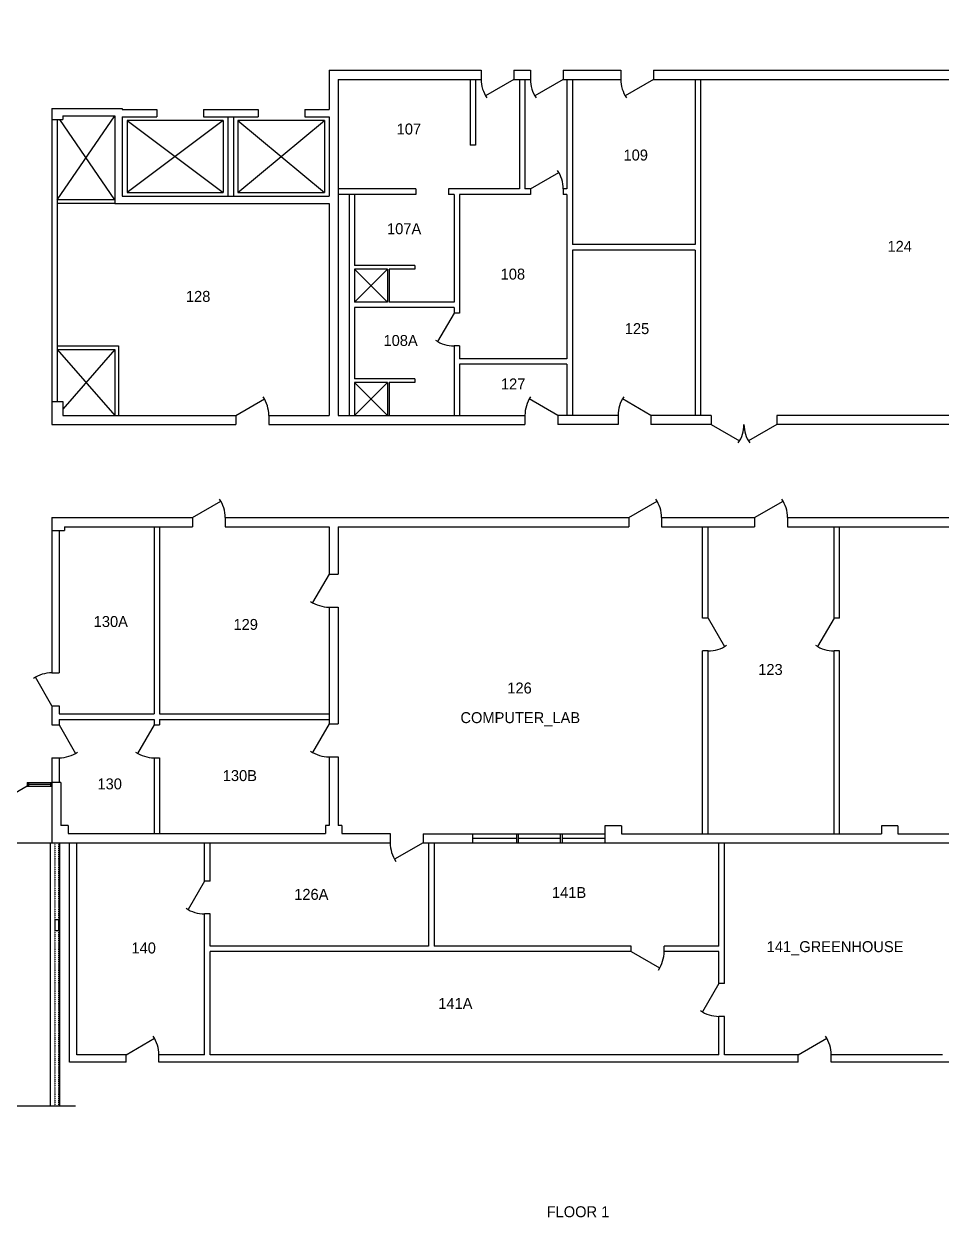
# Model space of a CAD drawing. Header units: inches. Extents: x -34849 to 37501, y -26482 to 39290.
# Drawn here: x 875 to 1881, y 9055 to 10366 of the extents above; entities that cross this region are included whole.
import ezdxf
from ezdxf.enums import TextEntityAlignment as Align

# ---------------------------------------------------------------- set-up
doc = ezdxf.new("R2010")
doc.units = ezdxf.units.IN
doc.header["$MEASUREMENT"] = 0
doc.linetypes.add('HIDDEN', pattern=[0.125, 0.0625, -0.0625])
for name, color, linetype in [('035$02DOORS', 150, 'Continuous'), ('035$02LOD', 251, 'Continuous'), ('035$02OFFICE', 7, 'Continuous'), ('035$02OUT', 7, 'Continuous'), ('035$02WAL', 7, 'Continuous'), ('035$04OFF', 7, 'Continuous')]:
    doc.layers.add(name, color=color, linetype=linetype)

# ---------------------------------------------------------------- blocks, each defined once
blk = doc.blocks.new('OFFICE')
at = {"color": 2, "linetype": 'Continuous'}
blk.add_attdef('OFFICE', text='', height=12, dxfattribs=at).set_placement((0, 0), align=Align.MIDDLE)

msp = doc.modelspace()

# ---------------------------------------------------------------- linework, layer by layer
at = {"layer": '035$02DOORS'}
for p, q in [((1412.2, 10305.1, 0), (1381, 10287.1, 0)), ((1466.2, 10305.1, 0), (1435, 10287.1, 0)), ((1565.2, 10305.1, 0), (1534, 10287.1, 0)), ((1430.2, 10185.1, 0), (1461.3, 10203.1, 0)), ((1346.6, 10049.1, 0), (1328.6, 10018, 0)), ((1107.6, 9937.1, 0), (1138.8, 9955.1, 0)), ((1460.2, 9937.1, 0), (1429, 9955.1, 0)), ((1562.2, 9937.1, 0), (1531, 9955.1, 0)), ((1628.2, 9927.1, 0), (1659.3, 9909.1, 0)), ((1700.2, 9927.1, 0), (1669, 9909.1, 0)), ((1059.9, 9825.1, 0), (1091.1, 9843.1, 0)), ((1537.9, 9825.1, 0), (1569.1, 9843.1, 0)), ((1675.9, 9825.1, 0), (1707.1, 9843.1, 0)), ((1209.6, 9763.1, 0), (1191.6, 9732, 0)), ((1624.9, 9715.1, 0), (1642.9, 9684, 0)), ((1762.9, 9715.1, 0), (1744.9, 9684, 0)), ((905.9, 9619.1, 0), (887.9, 9650.2, 0)), ((913.9, 9598.1, 0), (931.9, 9566.9, 0)), ((1017.9, 9598.1, 0), (999.9, 9566.9, 0)), ((1209.6, 9599.1, 0), (1191.6, 9568, 0)), ((879, 9531, 0), (847.9, 9513, 0)), ((1312.6, 9468.9, 0), (1281.4, 9450.9, 0)), ((1073.2, 9427.1, 0), (1055.2, 9395.9, 0)), ((1540.7, 9349.9, 0), (1571.8, 9331.9, 0)), ((1636.7, 9314.9, 0), (1618.7, 9283.7, 0)), ((987.2, 9236.9, 0), (1018.3, 9254.9, 0)), ((1723.7, 9236.9, 0), (1754.8, 9254.9, 0))]:
    msp.add_line(p, q, dxfattribs=at)
for centre, start, end in [((1412.2, 10305.1, 0), 180, 214.2232), ((1466.2, 10305.1, 0), 180, 214.2232), ((1565.2, 10305.1, 0), 180, 214.2232), ((1430.2, 10185.1, 0), 0, 34.2232), ((1346.6, 10049.1, 0), 235.7768, 270), ((1107.6, 9937.1, 0), 0, 34.2232), ((1460.2, 9937.1, 0), 145.7768, 180), ((1562.2, 9937.1, 0), 145.7768, 180), ((1628.2, 9927.1, 0), 325.7768, 0), ((1700.2, 9927.1, 0), 180, 214.2232), ((1059.9, 9825.1, 0), 0, 34.2232), ((1537.9, 9825.1, 0), 0, 34.2232), ((1675.9, 9825.1, 0), 0, 34.2232), ((1209.6, 9763.1, 0), 235.7768, 270), ((1624.9, 9715.1, 0), 270, 304.2232), ((1762.9, 9715.1, 0), 235.7768, 270), ((905.9, 9619.1, 0), 90, 124.2232), ((913.9, 9598.1, 0), 270, 304.2232), ((1017.9, 9598.1, 0), 235.7768, 270), ((1209.6, 9599.1, 0), 235.7768, 270), ((1312.6, 9468.9, 0), 180, 214.2232), ((1073.2, 9427.1, 0), 235.7768, 270), ((1540.7, 9349.9, 0), 325.7768, 0), ((1636.7, 9314.9, 0), 235.7768, 270), ((987.2, 9236.9, 0), 0, 34.2232), ((1723.7, 9236.9, 0), 0, 34.2232)]:
    msp.add_arc(centre, 36, start, end, dxfattribs=at)
at = {"layer": '035$02LOD'}
for p, q in [((911.9, 10173.1, 0), (974.9, 10265.1, 0)), ((974.9, 10173.1, 0), (914.5, 10261.1, 0)), ((988.3, 10260.1, 0), (1093.6, 10181.2, 0)), ((1093.6, 10260.1, 0), (988.3, 10181.2, 0)), ((1109.7, 10181.2, 0), (1204.8, 10260.1, 0)), ((1109.7, 10260.1, 0), (1204.8, 10181.2, 0)), ((1237.6, 10097.1, 0), (1273.6, 10061.1, 0)), ((1273.6, 10097.1, 0), (1237.6, 10061.1, 0)), ((911.9, 10009.1, 0), (974.9, 9937.1, 0)), ((974.9, 10009.1, 0), (917.9, 9943.9, 0)), ((1237.6, 9937.1, 0), (1273.6, 9973.1, 0)), ((1237.6, 9973.1, 0), (1273.6, 9937.1, 0)), ((880.5, 9535, 0), (904.5, 9535.1, 0)), ((880.5, 9533.1, 0), (904.5, 9533.1, 0)), ((880.5, 9531.1, 0), (904.5, 9531.1, 0)), ((1366.6, 9478.9, 0), (1414.9, 9478.9, 0)), ((1366.6, 9473.9, 0), (1414.9, 9473.9, 0)), ((1366.6, 9468.9, 0), (1414.9, 9468.9, 0)), ((1416.9, 9478.9, 0), (1462.9, 9478.9, 0)), ((1416.9, 9473.9, 0), (1462.9, 9473.9, 0)), ((1416.9, 9468.9, 0), (1462.9, 9468.9, 0)), ((1464.9, 9478.9, 0), (1511.9, 9478.9, 0)), ((1464.9, 9473.9, 0), (1511.9, 9473.9, 0)), ((1464.9, 9468.9, 0), (1511.9, 9468.9, 0)), ((836.5, 9180.9, 0), (931.8, 9180.9, 0))]:
    msp.add_line(p, q, dxfattribs=at)
at = {"layer": '035$02OUT'}
for p, q in [((923.9, 9487.8, 0), (915.9, 9487.8, 0)), ((923.9, 9487.8, 0), (923.9, 9479.1, 0)), ((923.9, 9479.1, 0), (1205.6, 9479.1, 0)), ((1205.6, 9487.8, 0), (1205.6, 9479.1, 0)), ((1209.6, 9487.8, 0), (1205.6, 9487.8, 0)), ((1223.6, 9487.8, 0), (1219.6, 9487.8, 0)), ((1223.6, 9487.8, 0), (1223.6, 9479.1, 0)), ((1223.6, 9479.1, 0), (1276.6, 9479.1, 0)), ((1276.6, 9479.1, 0), (1276.6, 9469.1, 0)), ((1529.9, 9487.7, 0), (1511.9, 9487.7, 0)), ((1511.9, 9487.7, 0), (1511.9, 9468.9, 0)), ((1529.9, 9487.7, 0), (1529.9, 9478.9, 0)), ((1832.9, 9487.7, 0), (1814.9, 9487.7, 0)), ((1814.9, 9487.7, 0), (1814.9, 9478.9, 0)), ((1832.9, 9487.7, 0), (1832.9, 9478.9, 0)), ((761.9, 9469, 0), (906.2, 9469, 0)), ((904.2, 9469, 0), (904.2, 9181, 0)), ((905.9, 9469.1, 0), (1276.6, 9469.1, 0)), ((914.2, 9469, 0), (914.2, 9181, 0)), ((925.2, 9228.9, 0), (925.2, 9468.9, 0)), ((933.2, 9236.9, 0), (933.2, 9468.9, 0)), ((1312.6, 9478.9, 0), (1366.6, 9478.9, 0)), ((1312.6, 9478.9, 0), (1312.6, 9468.9, 0)), ((1312.6, 9468.9, 0), (1366.6, 9468.9, 0)), ((1366.6, 9478.9, 0), (1366.6, 9468.9, 0)), ((1414.9, 9478.9, 0), (1414.9, 9468.9, 0)), ((1414.9, 9478.9, 0), (1416.9, 9478.9, 0)), ((1414.9, 9468.9, 0), (1416.9, 9468.9, 0)), ((1416.9, 9478.9, 0), (1416.9, 9468.9, 0)), ((1462.9, 9478.9, 0), (1462.9, 9468.9, 0)), ((1462.9, 9478.9, 0), (1464.9, 9478.9, 0)), ((1462.9, 9468.9, 0), (1464.9, 9468.9, 0)), ((1464.9, 9478.9, 0), (1464.9, 9468.9, 0)), ((1511.9, 9468.9, 0), (1975.9, 9468.9, 0)), ((1529.9, 9478.9, 0), (1814.9, 9478.9, 0)), ((1832.9, 9478.9, 0), (1975.9, 9478.9, 0)), ((909.2, 9385, 0), (913.2, 9385, 0)), ((909.2, 9385, 0), (909.2, 9373, 0)), ((913.2, 9385, 0), (913.2, 9373, 0)), ((909.2, 9373, 0), (913.2, 9373, 0)), ((987.2, 9236.9, 0), (933.2, 9236.9, 0)), ((987.2, 9228.9, 0), (987.2, 9236.9, 0)), ((1023.2, 9228.9, 0), (1023.2, 9236.9, 0)), ((1073.2, 9236.9, 0), (1023.2, 9236.9, 0)), ((1636.7, 9236.9, 0), (1079.2, 9236.9, 0)), ((1723.7, 9236.9, 0), (1642.7, 9236.9, 0)), ((1723.7, 9228.9, 0), (1723.7, 9236.9, 0)), ((1881.7, 9236.9, 0), (1759.7, 9236.9, 0)), ((1759.7, 9228.9, 0), (1759.7, 9236.9, 0)), ((987.2, 9228.9, 0), (925.2, 9228.9, 0)), ((1723.7, 9228.9, 0), (1023.2, 9228.9, 0)), ((2038.2, 9228.9, 0), (1759.7, 9228.9, 0))]:
    msp.add_line(p, q, dxfattribs=at)
at = {"layer": '035$02OUT', "linetype": 'HIDDEN'}
for p, q in [((909.2, 9469, 0), (909.2, 9383, 0)), ((913.2, 9469, 0), (913.2, 9383, 0)), ((909.2, 9375, 0), (909.2, 9181, 0)), ((913.2, 9375, 0), (913.2, 9181, 0))]:
    msp.add_line(p, q, dxfattribs=at)
at = {"layer": '035$02WAL'}
for p, q in [((1209.6, 10315.1, 0), (1376.2, 10315.1, 0)), ((1209.6, 10315.1, 0), (1209.6, 10272.1, 0)), ((1219.6, 10305.1, 0), (1219.6, 9937.1, 0)), ((1219.6, 10305.1, 0), (1376.2, 10305.1, 0)), ((1364.2, 10305.1, 0), (1364.2, 10233.1, 0)), ((1370.2, 10305.1, 0), (1370.2, 10233.1, 0)), ((1376.2, 10315.1, 0), (1376.2, 10305.1, 0)), ((1412.2, 10315.1, 0), (1430.2, 10315.1, 0)), ((1412.2, 10315.1, 0), (1412.2, 10305.1, 0)), ((1412.2, 10305.1, 0), (1430.2, 10305.1, 0)), ((1418.2, 10305.1, 0), (1418.2, 10185.1, 0)), ((1424.2, 10305.1, 0), (1424.2, 10185.1, 0)), ((1430.2, 10315.1, 0), (1430.2, 10305.1, 0)), ((1466.2, 10315.1, 0), (1529.2, 10315.1, 0)), ((1466.2, 10315.1, 0), (1466.2, 10305.1, 0)), ((1466.2, 10305.1, 0), (1529.2, 10305.1, 0)), ((1470.3, 10305.1, 0), (1470.3, 10185.1, 0)), ((1476.3, 10305.1, 0), (1476.3, 10124.1, 0)), ((1529.2, 10315.1, 0), (1529.2, 10305.1, 0)), ((1565.2, 10315.1, 0), (2068.9, 10315.1, 0)), ((1565.2, 10315.1, 0), (1565.2, 10305.1, 0)), ((1565.2, 10305.1, 0), (2068.9, 10305.1, 0)), ((1610.6, 10305.1, 0), (1610.6, 10124.1, 0)), ((1616.6, 10305.1, 0), (1616.6, 9937.1, 0)), ((905.9, 10273.1, 0), (982.9, 10273.1, 0)), ((905.9, 10273.1, 0), (905.9, 10261.1, 0)), ((982.9, 10273.1, 0), (982.9, 10272.1, 0)), ((982.9, 10272.1, 0), (1020.9, 10272.1, 0)), ((1020.9, 10272.1, 0), (1020.9, 10264.1, 0)), ((1071.9, 10272.1, 0), (1071.9, 10264.1, 0)), ((1071.9, 10272.1, 0), (1131.9, 10272.1, 0)), ((1131.9, 10272.1, 0), (1131.9, 10264.1, 0)), ((1182.9, 10272.1, 0), (1182.9, 10264.1, 0)), ((1182.9, 10272.1, 0), (1209.6, 10272.1, 0)), ((905.9, 10261.1, 0), (905.9, 9952.1, 0)), ((905.9, 10261.1, 0), (917.9, 10261.1, 0)), ((911.9, 10261.1, 0), (911.9, 9952.1, 0)), ((917.9, 10265.1, 0), (974.9, 10265.1, 0)), ((917.9, 10265.1, 0), (917.9, 10261.1, 0)), ((974.9, 10265.1, 0), (974.9, 10169.1, 0)), ((982.9, 10264.1, 0), (1020.9, 10264.1, 0)), ((982.9, 10264.1, 0), (982.9, 10177.1, 0)), ((1093.6, 10260.1, 0), (988.3, 10260.1, 0)), ((988.3, 10260.1, 0), (988.3, 10181.2, 0)), ((1071.9, 10264.1, 0), (1131.9, 10264.1, 0)), ((1093.6, 10260.1, 0), (1093.6, 10181.2, 0)), ((1098.9, 10264.1, 0), (1098.9, 10177.1, 0)), ((1104.9, 10264.1, 0), (1104.9, 10177.1, 0)), ((1204.8, 10260.1, 0), (1109.7, 10260.1, 0)), ((1109.7, 10260.1, 0), (1109.7, 10181.2, 0)), ((1182.9, 10264.1, 0), (1209.6, 10264.1, 0)), ((1204.8, 10260.1, 0), (1204.8, 10181.2, 0)), ((1209.6, 10264.1, 0), (1209.6, 10177.1, 0)), ((1370.2, 10233.1, 0), (1364.2, 10233.1, 0)), ((982.9, 10177.1, 0), (1209.6, 10177.1, 0)), ((988.3, 10181.2, 0), (1093.6, 10181.2, 0)), ((1109.7, 10181.2, 0), (1204.8, 10181.2, 0)), ((1304.6, 10185.1, 0), (1219.6, 10185.1, 0)), ((1304.6, 10179.1, 0), (1219.6, 10179.1, 0)), ((1231.6, 10179.1, 0), (1231.6, 9937.1, 0)), ((1237.6, 10179.1, 0), (1237.6, 10101.1, 0)), ((1304.6, 10185.1, 0), (1304.6, 10179.1, 0)), ((1418.2, 10185.1, 0), (1340.6, 10185.1, 0)), ((1340.6, 10185.1, 0), (1340.6, 10179.1, 0)), ((1346.6, 10179.1, 0), (1340.6, 10179.1, 0)), ((1346.6, 10179.1, 0), (1346.6, 10061.1, 0)), ((1430.2, 10179.1, 0), (1352.6, 10179.1, 0)), ((1352.6, 10179.1, 0), (1352.6, 10049.1, 0)), ((1430.2, 10185.1, 0), (1424.2, 10185.1, 0)), ((1430.2, 10185.1, 0), (1430.2, 10179.1, 0)), ((1466.2, 10185.1, 0), (1466.2, 10179.1, 0)), ((1470.3, 10185.1, 0), (1466.2, 10185.1, 0)), ((1470.3, 10179.1, 0), (1466.2, 10179.1, 0)), ((1470.3, 10179.1, 0), (1470.3, 9999.1, 0)), ((974.9, 10173.1, 0), (911.9, 10173.1, 0)), ((974.9, 10169.1, 0), (911.9, 10169.1, 0)), ((974.9, 10169.1, 0), (1209.6, 10169.1, 0)), ((1209.6, 10169.1, 0), (1209.6, 9937.1, 0)), ((1610.6, 10124.1, 0), (1476.3, 10124.1, 0)), ((1610.6, 10118.1, 0), (1476.3, 10118.1, 0)), ((1476.3, 10118.1, 0), (1476.3, 9937.1, 0)), ((1610.6, 10118.1, 0), (1610.6, 9937.1, 0)), ((1303.6, 10101.1, 0), (1237.6, 10101.1, 0)), ((1237.6, 10097.1, 0), (1237.6, 10061.1, 0)), ((1273.6, 10097.1, 0), (1237.6, 10097.1, 0)), ((1273.6, 10097.1, 0), (1273.6, 10061.1, 0)), ((1275.6, 10097.1, 0), (1275.6, 10061.1, 0)), ((1303.6, 10097.1, 0), (1275.6, 10097.1, 0)), ((1303.6, 10101.1, 0), (1303.6, 10097.1, 0)), ((1273.6, 10061.1, 0), (1237.6, 10061.1, 0)), ((1346.6, 10061.1, 0), (1275.6, 10061.1, 0)), ((1237.6, 10055.1, 0), (1237.6, 9977.1, 0)), ((1346.6, 10055.1, 0), (1237.6, 10055.1, 0)), ((1346.6, 10055.1, 0), (1346.6, 10049.1, 0)), ((1352.6, 10049.1, 0), (1346.6, 10049.1, 0)), ((911.9, 10013.1, 0), (978.9, 10013.1, 0)), ((911.9, 10009.1, 0), (974.9, 10009.1, 0)), ((974.9, 10009.1, 0), (974.9, 9937.1, 0)), ((978.9, 10013.1, 0), (978.9, 9937.1, 0)), ((1346.6, 10013.1, 0), (1346.6, 9937.1, 0)), ((1352.6, 10013.1, 0), (1346.6, 10013.1, 0)), ((1352.6, 10013.1, 0), (1352.6, 9999.1, 0)), ((1470.3, 9999.1, 0), (1352.6, 9999.1, 0)), ((1470.3, 9993.1, 0), (1352.6, 9993.1, 0)), ((1352.6, 9993.1, 0), (1352.6, 9937.1, 0)), ((1470.3, 9993.1, 0), (1470.3, 9937.1, 0)), ((1303.6, 9977.1, 0), (1237.6, 9977.1, 0)), ((1303.6, 9977.1, 0), (1303.6, 9973.1, 0)), ((1237.6, 9973.1, 0), (1237.6, 9937.1, 0)), ((1273.6, 9973.1, 0), (1237.6, 9973.1, 0)), ((1273.6, 9973.1, 0), (1273.6, 9937.1, 0)), ((1275.6, 9973.1, 0), (1275.6, 9937.1, 0)), ((1303.6, 9973.1, 0), (1275.6, 9973.1, 0)), ((905.9, 9952.1, 0), (917.9, 9952.1, 0)), ((905.9, 9952.1, 0), (905.9, 9927.1, 0)), ((917.9, 9952.1, 0), (917.9, 9937.1, 0)), ((905.9, 9927.1, 0), (1107.6, 9927.1, 0)), ((917.9, 9937.1, 0), (1107.6, 9937.1, 0)), ((1107.6, 9937.1, 0), (1107.6, 9927.1, 0)), ((1143.6, 9937.1, 0), (1209.6, 9937.1, 0)), ((1143.6, 9937.1, 0), (1143.6, 9927.1, 0)), ((1143.6, 9927.1, 0), (1424.2, 9927.1, 0)), ((1219.6, 9937.1, 0), (1424.2, 9937.1, 0)), ((1424.2, 9937.1, 0), (1424.2, 9927.1, 0)), ((1526.2, 9937.1, 0), (1460.2, 9937.1, 0)), ((1460.2, 9937.1, 0), (1460.2, 9927.1, 0)), ((1526.2, 9927.1, 0), (1460.2, 9927.1, 0)), ((1526.2, 9937.1, 0), (1526.2, 9927.1, 0)), ((1628.2, 9937.1, 0), (1562.2, 9937.1, 0)), ((1562.2, 9937.1, 0), (1562.2, 9927.1, 0)), ((1628.2, 9927.1, 0), (1562.2, 9927.1, 0)), ((1628.2, 9937.1, 0), (1628.2, 9927.1, 0)), ((2060.2, 9937.1, 0), (1700.2, 9937.1, 0)), ((1700.2, 9937.1, 0), (1700.2, 9927.1, 0)), ((2060.2, 9927.1, 0), (1700.2, 9927.1, 0)), ((905.9, 9825.1, 0), (1059.9, 9825.1, 0)), ((905.9, 9825.1, 0), (905.9, 9811.1, 0)), ((1059.9, 9825.1, 0), (1059.9, 9815.1, 0)), ((1095.9, 9825.1, 0), (1537.9, 9825.1, 0)), ((1095.9, 9825.1, 0), (1095.9, 9815.1, 0)), ((1537.9, 9825.1, 0), (1537.9, 9815.1, 0)), ((1573.9, 9825.1, 0), (1675.9, 9825.1, 0)), ((1573.9, 9825.1, 0), (1573.9, 9815.1, 0)), ((1675.9, 9825.1, 0), (1675.9, 9815.1, 0)), ((1711.9, 9825.1, 0), (2138.2, 9825.1, 0)), ((1711.9, 9825.1, 0), (1711.9, 9815.1, 0)), ((905.9, 9811.1, 0), (905.9, 9655.1, 0)), ((905.9, 9811.1, 0), (919.9, 9811.1, 0)), ((913.9, 9811.1, 0), (913.9, 9655.1, 0)), ((919.9, 9815.1, 0), (1059.9, 9815.1, 0)), ((919.9, 9815.1, 0), (919.9, 9811.1, 0)), ((1017.9, 9815.1, 0), (1017.9, 9610.1, 0)), ((1023.9, 9815.1, 0), (1023.9, 9610.1, 0)), ((1095.9, 9815.1, 0), (1209.6, 9815.1, 0)), ((1209.6, 9815.1, 0), (1209.6, 9763.1, 0)), ((1219.6, 9815.1, 0), (1219.6, 9763.1, 0)), ((1219.6, 9815.1, 0), (1537.9, 9815.1, 0)), ((1573.9, 9815.1, 0), (1675.9, 9815.1, 0)), ((1618.9, 9715.1, 0), (1618.9, 9815.1, 0)), ((1624.9, 9715.1, 0), (1624.9, 9815.1, 0)), ((1711.9, 9815.1, 0), (2138.2, 9815.1, 0)), ((1762.9, 9715.1, 0), (1762.9, 9815.1, 0)), ((1768.9, 9715.1, 0), (1768.9, 9815.1, 0)), ((1209.6, 9763.1, 0), (1219.6, 9763.1, 0)), ((1209.6, 9727.1, 0), (1209.6, 9599.1, 0)), ((1209.6, 9727.1, 0), (1219.6, 9727.1, 0)), ((1219.6, 9727.1, 0), (1219.6, 9599.1, 0)), ((1624.9, 9715.1, 0), (1618.9, 9715.1, 0)), ((1768.9, 9715.1, 0), (1762.9, 9715.1, 0)), ((1618.9, 9478.9, 0), (1618.9, 9679.1, 0)), ((1624.9, 9679.1, 0), (1618.9, 9679.1, 0)), ((1624.9, 9478.9, 0), (1624.9, 9679.1, 0)), ((1762.9, 9478.9, 0), (1762.9, 9679.1, 0)), ((1768.9, 9679.1, 0), (1762.9, 9679.1, 0)), ((1768.9, 9478.9, 0), (1768.9, 9679.1, 0)), ((905.9, 9655.1, 0), (913.9, 9655.1, 0)), ((905.9, 9619.1, 0), (905.9, 9598.1, 0)), ((905.9, 9619.1, 0), (913.9, 9619.1, 0)), ((913.9, 9619.1, 0), (913.9, 9610.1, 0)), ((913.9, 9610.1, 0), (1017.9, 9610.1, 0)), ((1023.9, 9610.1, 0), (1209.6, 9610.1, 0)), ((905.9, 9598.1, 0), (913.9, 9598.1, 0)), ((913.9, 9604.1, 0), (1017.9, 9604.1, 0)), ((913.9, 9604.1, 0), (913.9, 9598.1, 0)), ((1017.9, 9604.1, 0), (1017.9, 9598.1, 0)), ((1017.9, 9598.1, 0), (1023.9, 9598.1, 0)), ((1023.9, 9604.1, 0), (1209.6, 9604.1, 0)), ((1023.9, 9604.1, 0), (1023.9, 9598.1, 0)), ((1209.6, 9599.1, 0), (1219.6, 9599.1, 0)), ((905.9, 9562.1, 0), (913.9, 9562.1, 0)), ((905.9, 9562.1, 0), (905.9, 9535.1, 0)), ((913.9, 9562.1, 0), (913.9, 9535.1, 0)), ((1017.9, 9562.1, 0), (1017.9, 9479.1, 0)), ((1017.9, 9562.1, 0), (1023.9, 9562.1, 0)), ((1023.9, 9562.1, 0), (1023.9, 9479.1, 0)), ((1209.6, 9563.1, 0), (1209.6, 9487.8, 0)), ((1209.6, 9563.1, 0), (1219.6, 9563.1, 0)), ((1219.6, 9563.1, 0), (1219.6, 9487.8, 0)), ((879, 9535, 0), (880.5, 9535, 0)), ((879, 9535, 0), (879, 9531.1, 0)), ((880.5, 9535, 0), (880.5, 9531.1, 0)), ((904.5, 9535.1, 0), (904.5, 9531.1, 0)), ((904.5, 9535.1, 0), (905.9, 9535.1, 0)), ((905.9, 9535.1, 0), (905.9, 9469.1, 0)), ((915.9, 9535.1, 0), (905.9, 9535.1, 0)), ((915.9, 9535.1, 0), (915.9, 9487.8, 0)), ((879, 9531.1, 0), (880.5, 9531.1, 0)), ((904.5, 9531.1, 0), (905.9, 9531.1, 0)), ((1073.2, 9427.1, 0), (1073.2, 9468.9, 0)), ((1079.2, 9427.1, 0), (1079.2, 9468.9, 0)), ((1318.6, 9469, 0), (1318.6, 9355.9, 0)), ((1324.6, 9469, 0), (1324.6, 9355.9, 0)), ((1636.7, 9355.9, 0), (1636.7, 9468.9, 0)), ((1642.7, 9314.9, 0), (1642.7, 9468.9, 0)), ((1079.2, 9427.1, 0), (1073.2, 9427.1, 0)), ((1073.2, 9236.9, 0), (1073.2, 9391.1, 0)), ((1079.2, 9391.1, 0), (1073.2, 9391.1, 0)), ((1079.2, 9355.9, 0), (1079.2, 9391.1, 0)), ((1318.6, 9355.9, 0), (1079.2, 9355.9, 0)), ((1079.2, 9236.9, 0), (1079.2, 9349.9, 0)), ((1540.7, 9349.9, 0), (1079.2, 9349.9, 0)), ((1540.7, 9355.9, 0), (1324.6, 9355.9, 0)), ((1540.7, 9349.9, 0), (1540.7, 9355.9, 0)), ((1636.7, 9355.9, 0), (1576.7, 9355.9, 0)), ((1576.7, 9349.9, 0), (1576.7, 9355.9, 0)), ((1636.7, 9349.9, 0), (1576.7, 9349.9, 0)), ((1636.7, 9314.9, 0), (1636.7, 9349.9, 0)), ((1642.7, 9314.9, 0), (1636.7, 9314.9, 0)), ((1642.7, 9278.9, 0), (1636.7, 9278.9, 0)), ((1636.7, 9236.9, 0), (1636.7, 9278.9, 0)), ((1642.7, 9236.9, 0), (1642.7, 9278.9, 0))]:
    msp.add_line(p, q, dxfattribs=at)
at = {"layer": '035$04OFF', "color": 1}
msp.add_circle((4615.6, 6404.2, 0), 32885.9, dxfattribs=at)

# ---------------------------------------------------------------- block references
at = {"layer": '035$02OFFICE', "color": 7}
ref = msp.add_blockref('OFFICE', (1297.1, 10250.7), dxfattribs=at)
ref.add_attrib('OFFICE', '107', dxfattribs={"layer": '0', "color": 7, "linetype": 'Continuous', "height": 12}).set_placement((1297.1, 10250.7), align=Align.MIDDLE)
ref = msp.add_blockref('OFFICE', (1545.6, 10222.2), dxfattribs=at)
ref.add_attrib('OFFICE', '109', dxfattribs={"layer": '0', "color": 7, "linetype": 'Continuous', "height": 12}).set_placement((1545.6, 10222.2), align=Align.MIDDLE)
ref = msp.add_blockref('OFFICE', (1291.9, 10141.5), dxfattribs=at)
ref.add_attrib('OFFICE', '107A', dxfattribs={"layer": '0', "color": 7, "linetype": 'Continuous', "height": 12}).set_placement((1291.9, 10141.5), align=Align.MIDDLE)
ref = msp.add_blockref('OFFICE', (1834.8, 10122.3), dxfattribs=at)
ref.add_attrib('OFFICE', '124', dxfattribs={"layer": '0', "color": 7, "linetype": 'Continuous', "height": 12}).set_placement((1834.8, 10122.3), align=Align.MIDDLE)
ref = msp.add_blockref('OFFICE', (1411, 10091.8), dxfattribs=at)
ref.add_attrib('OFFICE', '108', dxfattribs={"layer": '0', "color": 7, "linetype": 'Continuous', "height": 12}).set_placement((1411, 10091.8), align=Align.MIDDLE)
ref = msp.add_blockref('OFFICE', (1066.2, 10067.4), dxfattribs=at)
ref.add_attrib('OFFICE', '128', dxfattribs={"layer": '0', "color": 7, "linetype": 'Continuous', "height": 12}).set_placement((1066.2, 10067.4), align=Align.MIDDLE)
ref = msp.add_blockref('OFFICE', (1547, 10032.1), dxfattribs=at)
ref.add_attrib('OFFICE', '125', dxfattribs={"layer": '0', "color": 7, "linetype": 'Continuous', "height": 12}).set_placement((1547, 10032.1), align=Align.MIDDLE)
ref = msp.add_blockref('OFFICE', (1288, 10019.1), dxfattribs=at)
ref.add_attrib('OFFICE', '108A', dxfattribs={"layer": '0', "color": 7, "linetype": 'Continuous', "height": 12}).set_placement((1288, 10019.1), align=Align.MIDDLE)
ref = msp.add_blockref('OFFICE', (1411.3, 9971.6), dxfattribs=at)
ref.add_attrib('OFFICE', '127', dxfattribs={"layer": '0', "color": 7, "linetype": 'Continuous', "height": 12}).set_placement((1411.3, 9971.6), align=Align.MIDDLE)
ref = msp.add_blockref('OFFICE', (970.5, 9711.3, 0), dxfattribs=at)
ref.add_attrib('OFFICE', '130A', dxfattribs={"layer": '0', "color": 7, "linetype": 'Continuous', "height": 12}).set_placement((970.5, 9711.3, 0), align=Align.MIDDLE)
ref = msp.add_blockref('OFFICE', (1118.3, 9708.1), dxfattribs=at)
ref.add_attrib('OFFICE', '129', dxfattribs={"layer": '0', "color": 7, "linetype": 'Continuous', "height": 12}).set_placement((1118.3, 9708.1), align=Align.MIDDLE)
ref = msp.add_blockref('OFFICE', (1693.2, 9658.8), dxfattribs=at)
ref.add_attrib('OFFICE', '123', dxfattribs={"layer": '0', "color": 7, "linetype": 'Continuous', "height": 12}).set_placement((1693.2, 9658.8), align=Align.MIDDLE)
ref = msp.add_blockref('OFFICE', (1418.3, 9638.5, 0), dxfattribs=at)
ref.add_attrib('OFFICE', '126', dxfattribs={"layer": '0', "color": 7, "linetype": 'Continuous', "height": 12}).set_placement((1418.3, 9638.5, 0), align=Align.MIDDLE)
ref = msp.add_blockref('OFFICE', (1419.1, 9604.4, 0), dxfattribs=at)
ref.add_attrib('OFFICE', 'COMPUTER_LAB', dxfattribs={"layer": '0', "color": 7, "linetype": 'Continuous', "height": 12}).set_placement((1419.1, 9604.4, 0), align=Align.MIDDLE)
ref = msp.add_blockref('OFFICE', (1111.9, 9542.6), dxfattribs=at)
ref.add_attrib('OFFICE', '130B', dxfattribs={"layer": '0', "color": 7, "linetype": 'Continuous', "height": 12}).set_placement((1111.9, 9542.6), align=Align.MIDDLE)
ref = msp.add_blockref('OFFICE', (969.3, 9533.5, 0), dxfattribs=at)
ref.add_attrib('OFFICE', '130', dxfattribs={"layer": '0', "color": 7, "linetype": 'Continuous', "height": 12}).set_placement((969.3, 9533.5, 0), align=Align.MIDDLE)
ref = msp.add_blockref('OFFICE', (1190.2, 9412.5), dxfattribs=at)
ref.add_attrib('OFFICE', '126A', dxfattribs={"layer": '0', "color": 7, "linetype": 'Continuous', "height": 12}).set_placement((1190.2, 9412.5), align=Align.MIDDLE)
ref = msp.add_blockref('OFFICE', (1472.6, 9414.5), dxfattribs=at)
ref.add_attrib('OFFICE', '141B', dxfattribs={"layer": '0', "color": 7, "linetype": 'Continuous', "height": 12}).set_placement((1472.6, 9414.5), align=Align.MIDDLE)
ref = msp.add_blockref('OFFICE', (1764, 9353.6), dxfattribs=at)
ref.add_attrib('OFFICE', '141_GREENHOUSE', dxfattribs={"layer": '0', "color": 7, "linetype": 'Continuous', "height": 12}).set_placement((1764, 9353.6), align=Align.MIDDLE)
ref = msp.add_blockref('OFFICE', (1006.5, 9353.8), dxfattribs=at)
ref.add_attrib('OFFICE', '140', dxfattribs={"layer": '0', "color": 7, "linetype": 'Continuous', "height": 12}).set_placement((1006.5, 9353.8), align=Align.MIDDLE)
ref = msp.add_blockref('OFFICE', (1348, 9293), dxfattribs=at)
ref.add_attrib('OFFICE', '141A', dxfattribs={"layer": '0', "color": 7, "linetype": 'Continuous', "height": 12}).set_placement((1348, 9293), align=Align.MIDDLE)

# ---------------------------------------------------------------- texts
msp.add_text('FLOOR 1', height=12).set_placement((1448, 9058.9))

doc.saveas('drawing.dxf')
